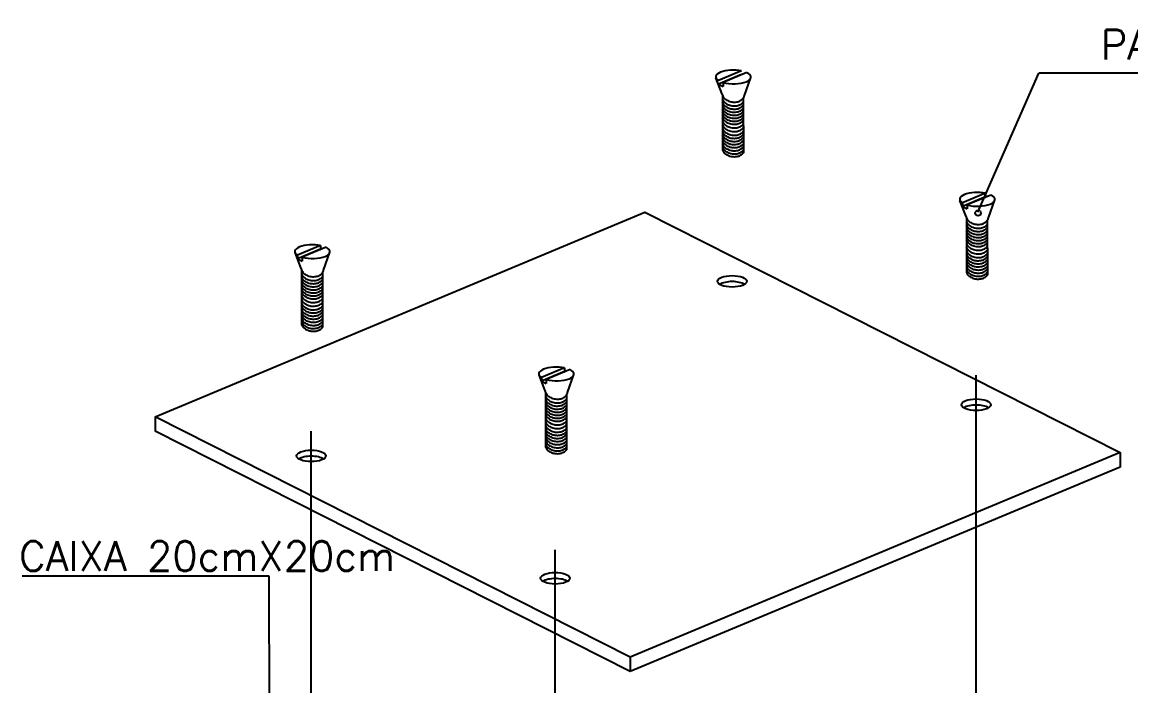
# Model space of a CAD drawing. Header units: millimetres. Extents: x -182 to 147, y -1396 to 58.
# Drawn here: x 8.69 to 14.05, y -15.73 to -12.52 of the extents above; entities that cross this region are included whole.
import ezdxf
from ezdxf.enums import TextEntityAlignment as Align

# ---------------------------------------------------------------- set-up
doc = ezdxf.new("R2010")
doc.units = ezdxf.units.MM
doc.header["$LTSCALE"] = 10
doc.header["$MEASUREMENT"] = 0
doc.linetypes.add('DASHDOT2', pattern=[0.5, 0.25, -0.125, 0, -0.125])
for name, color, linetype in [('CHAM', 1, 'Continuous'), ('TAC_LINHA02', 2, 'Continuous'), ('TEXTO-3', 2, 'Continuous')]:
    doc.layers.add(name, color=color, linetype=linetype)
doc.styles.add('80', font='romans.shx', dxfattribs={"height": 0.2})
doc.styles.add('TECHNIC', font='technic_.ttf')
doc.dimstyles.new('SETA1-5', dxfattribs={"dimscale": 0.05, "dimtxt": 0.2, "dimasz": 0.15, "dimexe": 0.1, "dimexo": 0.1, "dimgap": 0.1, "dimtad": 1, "dimlfac": -1, "dimrnd": 0.01, "dimzin": 4, "dimdsep": 46, "dimtxsty": 'TECHNIC', "dimblk": 'NONE', "dimcen": 0.1, "dimclrd": 8, "dimclre": 8, "dimclrt": 2, "dimadec": 3, "dimazin": 1, "dimtfac": 1, "dimtix": 1, "dimtmove": 2, "dimatfit": 3, "dimfxl": 0, "dimtolj": 1, "dimtzin": 12, "dimarcsym": 0})

# ---------------------------------------------------------------- blocks, each defined once
blk = doc.blocks.new('_NONE')

msp = doc.modelspace()

# ---------------------------------------------------------------- linework, layer by layer
at = {"color": 8, "lineweight": -3}
for p, q in [((12.171, -12.7596), (12.0588, -12.8064)), ((12.0766, -12.8713), (12.047, -12.7937)), ((12.171, -12.7767), (12.0588, -12.8235)), ((12.1972, -12.768), (12.082, -12.8161)), ((12.082, -12.8161), (12.082, -12.8353)), ((12.185, -12.8787), (12.2161, -12.7908)), ((12.0588, -12.8235), (12.082, -12.8353)), ((12.0783, -12.8777), (12.0784, -13.1423)), ((12.1796, -12.8918), (12.1797, -13.1558)), ((13.3512, -13.3516), (13.239, -13.3985)), ((13.3512, -13.3516), (13.3512, -13.3687)), ((13.2568, -13.4634), (13.2272, -13.3858)), ((13.3512, -13.3687), (13.239, -13.4155)), ((13.239, -13.3985), (13.239, -13.4155)), ((13.3775, -13.3601), (13.2622, -13.4082)), ((13.3512, -13.3687), (13.3537, -13.37)), ((13.3652, -13.4708), (13.3963, -13.3828)), ((13.239, -13.4155), (13.2622, -13.4273)), ((13.2622, -13.4082), (13.2622, -13.4273)), ((13.2585, -13.4698), (13.2587, -13.7344)), ((13.3598, -13.4838), (13.3599, -13.7478)), ((10.135, -13.6046), (10.0227, -13.6514)), ((10.1612, -13.613), (10.046, -13.6611)), ((10.135, -13.6046), (10.135, -13.6216)), ((10.0406, -13.7163), (10.011, -13.6387)), ((10.135, -13.6216), (10.0227, -13.6685)), ((10.0227, -13.6514), (10.0227, -13.6685)), ((10.0227, -13.6685), (10.046, -13.6803)), ((10.046, -13.6611), (10.046, -13.6803)), ((10.135, -13.6216), (10.1375, -13.6229)), ((10.149, -13.7237), (10.1801, -13.6358)), ((10.0423, -13.7227), (10.0424, -13.9873)), ((10.1435, -13.7367), (10.1437, -14.0007)), ((11.3152, -14.1966), (11.203, -14.2434)), ((11.3414, -14.205), (11.2262, -14.2531)), ((11.3152, -14.1966), (11.3152, -14.2137)), ((11.2208, -14.3083), (11.1912, -14.2308)), ((11.3152, -14.2137), (11.203, -14.2605)), ((11.203, -14.2434), (11.203, -14.2605)), ((11.203, -14.2605), (11.2262, -14.2723)), ((11.2262, -14.2531), (11.2262, -14.2723)), ((11.3152, -14.2137), (11.3177, -14.215)), ((11.3292, -14.3157), (11.3603, -14.2278)), ((11.2225, -14.3148), (11.2226, -14.5794)), ((11.3238, -14.3288), (11.3239, -14.5928))]:
    msp.add_line(p, q, dxfattribs=at)
at = {"color": 2, "lineweight": -3}
for p, q in [((11.6325, -15.6658), (9.3338, -14.5026)), ((14.0025, -14.6064), (14.0025, -14.6762)), ((14.0025, -14.6762), (11.6325, -15.6658))]:
    msp.add_line(p, q, dxfattribs=at)
at = {"color": 8, "lineweight": -3}
for points in [[(12.0766, -12.8713, 0.060287), (12.0783, -12.8777, 0.106447), (12.0883, -12.8926, 0.08434), (12.1041, -12.9034, 0.073409), (12.1255, -12.9097, 0.073409), (12.1478, -12.9095, 0.08434), (12.1659, -12.9034, 0.106447), (12.1796, -12.8918, 0.129957), (12.185, -12.8787, 0.004403), (12.1851, -12.8782, 0.106447)], [(12.078, -12.8965, 0.106447), (12.088, -12.9114, 0.08434), (12.1038, -12.9221, 0.073409), (12.1252, -12.9284, 0.073409), (12.1475, -12.9282, 0.08434), (12.1656, -12.9221, 0.106447), (12.1793, -12.9105, 0.004619), (12.1796, -12.9101, 0.004403)], [(12.078, -12.9115, 0.106447), (12.088, -12.9264, 0.08434), (12.1038, -12.9372, 0.073409), (12.1252, -12.9434, 0.073409), (12.1475, -12.9432, 0.08434), (12.1656, -12.9371, 0.106447), (12.1793, -12.9255, 0.004845), (12.1796, -12.9251, 0.004403)], [(12.078, -12.9265, 0.106447), (12.088, -12.9414, 0.08434), (12.1038, -12.9522, 0.073409), (12.1252, -12.9585, 0.073409), (12.1475, -12.9583, 0.08434), (12.1656, -12.9522, 0.106447), (12.1793, -12.9406, 0.00507), (12.1796, -12.9401, 0.004403)], [(12.078, -12.9416, 0.106447), (12.088, -12.9565, 0.08434), (12.1038, -12.9673, 0.073409), (12.1252, -12.9735, 0.073409), (12.1475, -12.9733, 0.08434), (12.1656, -12.9672, 0.106447), (12.1793, -12.9556, 0.005297), (12.1796, -12.9551, 0.004403)], [(12.078, -12.9561, 0.106447), (12.088, -12.971, 0.08434), (12.1038, -12.9818, 0.073409), (12.1252, -12.9881, 0.073409), (12.1475, -12.9879, 0.08434), (12.1656, -12.9818, 0.106447), (12.1793, -12.9701, 0.004961), (12.1796, -12.9697, 0.004403)], [(12.078, -12.9708, 0.106447), (12.088, -12.9857, 0.08434), (12.1038, -12.9965, 0.073409), (12.1252, -13.0027, 0.073409), (12.1475, -13.0025, 0.08434), (12.1656, -12.9964, 0.106447), (12.1793, -12.9848, 0.005226), (12.1796, -12.9843, 0.004403)], [(12.0779, -13.0203, 0.106447), (12.088, -13.0352, 0.08434), (12.1037, -13.046, 0.073409), (12.1251, -13.0522, 0.073409), (12.1474, -13.052, 0.08434), (12.1656, -13.046, 0.106447), (12.1792, -13.0343, 0.006325), (12.1797, -13.0338, 0.004403)], [(12.078, -12.985, 0.106447), (12.088, -12.9998, 0.08434), (12.1038, -13.0106, 0.073409), (12.1252, -13.0169, 0.073409), (12.1475, -13.0167, 0.08434), (12.1656, -13.0106, 0.106447), (12.1793, -12.999, 0.00513), (12.1796, -12.9985, 0.004403)], [(12.0782, -13.0026, 0.106447), (12.0882, -13.0175, 0.08434), (12.104, -13.0283, 0.073409), (12.1254, -13.0345, 0.073409), (12.1477, -13.0343, 0.08434), (12.1658, -13.0282, 0.106447), (12.1795, -13.0166, 0.00262), (12.1796, -13.0164, 0.004403)], [(12.078, -13.068, 0.106447), (12.088, -13.0829, 0.08434), (12.1038, -13.0937, 0.073409), (12.1252, -13.0999, 0.073409), (12.1475, -13.0997, 0.08434), (12.1656, -13.0936, 0.106447), (12.1792, -13.082, 0.006506), (12.1797, -13.0814, 0.004403)], [(12.0781, -13.038, 0.106447), (12.0881, -13.0529, 0.08434), (12.1039, -13.0636, 0.073409), (12.1253, -13.0699, 0.073409), (12.1476, -13.0697, 0.08434), (12.1657, -13.0636, 0.106447), (12.1794, -13.052, 0.003798), (12.1797, -13.0516, 0.004403)], [(12.0781, -13.0532, 0.106447), (12.0881, -13.0681, 0.08434), (12.1039, -13.0789, 0.073409), (12.1253, -13.0852, 0.073409), (12.1476, -13.085, 0.08434), (12.1657, -13.0789, 0.106447), (12.1794, -13.0672, 0.004469), (12.1797, -13.0669, 0.004403)], [(12.0781, -13.0829, 0.106447), (12.0881, -13.0978, 0.08434), (12.1039, -13.1086, 0.073409), (12.1253, -13.1148, 0.073409), (12.1476, -13.1146, 0.08434), (12.1657, -13.1085, 0.106447), (12.1794, -13.0969, 0.004015), (12.1797, -13.0965, 0.004403)], [(12.0782, -13.1284, 0.106447), (12.0882, -13.1432, 0.08434), (12.104, -13.154, 0.073409), (12.1254, -13.1603, 0.073409), (12.1477, -13.1601, 0.08434), (12.1658, -13.154, 0.106447), (12.1795, -13.1424, 0.003756), (12.1797, -13.142, 0.004403)], [(12.0783, -13.1133, 0.106447), (12.0883, -13.1282, 0.08434), (12.1041, -13.1389, 0.073409), (12.1255, -13.1452, 0.073409), (12.1478, -13.145, 0.08434), (12.1659, -13.1389, 0.106447), (12.1796, -13.1273, 0.001865), (12.1797, -13.1271, 0.004403)], [(12.0784, -13.0982, 0.000012), (12.0784, -13.0982, 0.106447), (12.0884, -13.1131, 0.08434), (12.1042, -13.1239, 0.073409), (12.1256, -13.1301, 0.073409), (12.1479, -13.1299, 0.08434), (12.166, -13.1238, 0.106447), (12.1797, -13.1122, 0.129957)], [(12.0783, -13.1419, 0.106447), (12.0883, -13.1568, 0.08434), (12.1041, -13.1676, 0.073409), (12.1255, -13.1739, 0.073409), (12.1478, -13.1737, 0.08434), (12.1659, -13.1676, 0.106447), (12.1796, -13.156, 0.00232), (12.1797, -13.1558, 0.004403)], [(13.2568, -13.4634, 0.060287), (13.2585, -13.4698, 0.106447), (13.2685, -13.4847, 0.08434), (13.2843, -13.4955, 0.073409), (13.3057, -13.5017, 0.073409), (13.328, -13.5015, 0.08434), (13.3461, -13.4954, 0.106447), (13.3598, -13.4838, 0.129957), (13.3652, -13.4708, 0.004403), (13.3653, -13.4703, 0.106447)], [(13.2582, -13.4885, 0.106447), (13.2682, -13.5034, 0.08434), (13.284, -13.5142, 0.073409), (13.3054, -13.5204, 0.073409), (13.3277, -13.5202, 0.08434), (13.3458, -13.5141, 0.106447), (13.3595, -13.5025, 0.004619), (13.3598, -13.5021, 0.004403)], [(13.2582, -13.5035, 0.106447), (13.2682, -13.5184, 0.08434), (13.284, -13.5292, 0.073409), (13.3054, -13.5355, 0.073409), (13.3277, -13.5353, 0.08434), (13.3458, -13.5292, 0.106447), (13.3595, -13.5175, 0.004845), (13.3598, -13.5171, 0.004403)], [(13.2582, -13.5186, 0.106447), (13.2682, -13.5335, 0.08434), (13.284, -13.5442, 0.073409), (13.3054, -13.5505, 0.073409), (13.3277, -13.5503, 0.08434), (13.3458, -13.5442, 0.106447), (13.3595, -13.5326, 0.00507), (13.3598, -13.5321, 0.004403)], [(13.2582, -13.5336, 0.106447), (13.2682, -13.5485, 0.08434), (13.284, -13.5593, 0.073409), (13.3054, -13.5655, 0.073409), (13.3277, -13.5653, 0.08434), (13.3458, -13.5592, 0.106447), (13.3595, -13.5476, 0.005297), (13.3598, -13.5472, 0.004403)], [(13.2582, -13.5482, 0.106447), (13.2682, -13.5631, 0.08434), (13.284, -13.5738, 0.073409), (13.3054, -13.5801, 0.073409), (13.3277, -13.5799, 0.08434), (13.3458, -13.5738, 0.106447), (13.3595, -13.5622, 0.004961), (13.3598, -13.5617, 0.004403)], [(13.2582, -13.5628, 0.106447), (13.2682, -13.5777, 0.08434), (13.284, -13.5885, 0.073409), (13.3054, -13.5947, 0.073409), (13.3277, -13.5945, 0.08434), (13.3458, -13.5885, 0.106447), (13.3595, -13.5768, 0.005226), (13.3598, -13.5764, 0.004403)], [(13.2582, -13.577, 0.106447), (13.2682, -13.5919, 0.08434), (13.284, -13.6027, 0.073409), (13.3054, -13.6089, 0.073409), (13.3277, -13.6087, 0.08434), (13.3458, -13.6026, 0.106447), (13.3595, -13.591, 0.00513), (13.3599, -13.5905, 0.004403)], [(13.2582, -13.6124, 0.106447), (13.2682, -13.6273, 0.08434), (13.284, -13.638, 0.073409), (13.3054, -13.6443, 0.073409), (13.3277, -13.6441, 0.08434), (13.3458, -13.638, 0.106447), (13.3595, -13.6264, 0.006325), (13.3599, -13.6258, 0.004403)], [(13.2584, -13.5946, 0.106447), (13.2684, -13.6095, 0.08434), (13.2842, -13.6203, 0.073409), (13.3056, -13.6265, 0.073409), (13.3279, -13.6263, 0.08434), (13.346, -13.6203, 0.106447), (13.3597, -13.6086, 0.00262), (13.3599, -13.6084, 0.004403)], [(13.2582, -13.66, 0.106447), (13.2682, -13.6749, 0.08434), (13.284, -13.6857, 0.073409), (13.3054, -13.692, 0.073409), (13.3277, -13.6918, 0.08434), (13.3458, -13.6857, 0.106447), (13.3595, -13.674, 0.006506), (13.3599, -13.6735, 0.004403)], [(13.2583, -13.63, 0.106447), (13.2684, -13.6449, 0.08434), (13.2841, -13.6557, 0.073409), (13.3055, -13.6619, 0.073409), (13.3278, -13.6617, 0.08434), (13.346, -13.6556, 0.106447), (13.3596, -13.644, 0.003798), (13.3599, -13.6437, 0.004403)], [(13.2583, -13.6453, 0.106447), (13.2683, -13.6602, 0.08434), (13.2841, -13.6709, 0.073409), (13.3055, -13.6772, 0.073409), (13.3278, -13.677, 0.08434), (13.3459, -13.6709, 0.106447), (13.3596, -13.6593, 0.004469), (13.3599, -13.6589, 0.004403)], [(13.2584, -13.6749, 0.106447), (13.2684, -13.6898, 0.08434), (13.2842, -13.7006, 0.073409), (13.3056, -13.7068, 0.073409), (13.3278, -13.7066, 0.08434), (13.346, -13.7006, 0.106447), (13.3596, -13.6889, 0.004015), (13.3599, -13.6886, 0.004403)], [(10.0406, -13.7163, 0.060287), (10.0423, -13.7227, 0.106447), (10.0523, -13.7376, 0.08434), (10.0681, -13.7484, 0.073409), (10.0895, -13.7546, 0.073409), (10.1117, -13.7544, 0.08434), (10.1299, -13.7484, 0.106447), (10.1435, -13.7367, 0.129957), (10.149, -13.7237, 0.004403), (10.1491, -13.7232, 0.106447)], [(13.2584, -13.7204, 0.106447), (13.2684, -13.7353, 0.08434), (13.2842, -13.7461, 0.073409), (13.3056, -13.7523, 0.073409), (13.3279, -13.7521, 0.08434), (13.346, -13.746, 0.106447), (13.3597, -13.7344, 0.003756), (13.3599, -13.7341, 0.004403)], [(13.2585, -13.7053, 0.106447), (13.2685, -13.7202, 0.08434), (13.2843, -13.731, 0.073409), (13.3057, -13.7372, 0.073409), (13.328, -13.737, 0.08434), (13.3461, -13.7309, 0.106447), (13.3598, -13.7193, 0.001865), (13.3599, -13.7192, 0.004403)], [(13.2586, -13.6902, 0.000012), (13.2586, -13.6902, 0.106447), (13.2686, -13.7051, 0.08434), (13.2844, -13.7159, 0.073409), (13.3058, -13.7222, 0.073409), (13.3281, -13.7219, 0.08434), (13.3462, -13.7159, 0.106447), (13.3599, -13.7042, 0.129957)], [(10.0419, -13.7715, 0.106447), (10.052, -13.7864, 0.08434), (10.0677, -13.7972, 0.073409), (10.0891, -13.8034, 0.073409), (10.1114, -13.8032, 0.08434), (10.1296, -13.7972, 0.106447), (10.1432, -13.7855, 0.00507), (10.1436, -13.7851, 0.004403)], [(10.042, -13.7414, 0.106447), (10.052, -13.7563, 0.08434), (10.0678, -13.7671, 0.073409), (10.0892, -13.7734, 0.073409), (10.1114, -13.7732, 0.08434), (10.1296, -13.7671, 0.106447), (10.1432, -13.7555, 0.004619), (10.1436, -13.755, 0.004403)], [(10.042, -13.7565, 0.106447), (10.052, -13.7714, 0.08434), (10.0678, -13.7822, 0.073409), (10.0892, -13.7884, 0.073409), (10.1114, -13.7882, 0.08434), (10.1296, -13.7821, 0.106447), (10.1432, -13.7705, 0.004845), (10.1436, -13.7701, 0.004403)], [(13.2585, -13.734, 0.106447), (13.2685, -13.7489, 0.08434), (13.2843, -13.7597, 0.073409), (13.3057, -13.7659, 0.073409), (13.328, -13.7657, 0.08434), (13.3461, -13.7596, 0.106447), (13.3598, -13.748, 0.00232), (13.3599, -13.7478, 0.004403)], [(10.0419, -13.7866, 0.106447), (10.0519, -13.8015, 0.08434), (10.0677, -13.8122, 0.073409), (10.0891, -13.8185, 0.073409), (10.1114, -13.8183, 0.08434), (10.1296, -13.8122, 0.106447), (10.1432, -13.8006, 0.005297), (10.1436, -13.8001, 0.004403)], [(10.042, -13.8011, 0.106447), (10.052, -13.816, 0.08434), (10.0678, -13.8268, 0.073409), (10.0892, -13.833, 0.073409), (10.1115, -13.8328, 0.08434), (10.1296, -13.8268, 0.106447), (10.1433, -13.8151, 0.004961), (10.1436, -13.8147, 0.004403)], [(10.042, -13.8158, 0.106447), (10.052, -13.8307, 0.08434), (10.0678, -13.8414, 0.073409), (10.0892, -13.8477, 0.073409), (10.1115, -13.8475, 0.08434), (10.1296, -13.8414, 0.106447), (10.1432, -13.8298, 0.005226), (10.1436, -13.8293, 0.004403)], [(10.042, -13.8299, 0.106447), (10.052, -13.8448, 0.08434), (10.0678, -13.8556, 0.073409), (10.0892, -13.8619, 0.073409), (10.1115, -13.8617, 0.08434), (10.1296, -13.8556, 0.106447), (10.1433, -13.8439, 0.00513), (10.1436, -13.8435, 0.004403)], [(10.0419, -13.8653, 0.106447), (10.0519, -13.8802, 0.08434), (10.0677, -13.891, 0.073409), (10.0891, -13.8972, 0.073409), (10.1114, -13.897, 0.08434), (10.1295, -13.8909, 0.106447), (10.1432, -13.8793, 0.006325), (10.1436, -13.8788, 0.004403)], [(10.0421, -13.883, 0.106447), (10.0521, -13.8978, 0.08434), (10.0679, -13.9086, 0.073409), (10.0893, -13.9149, 0.073409), (10.1116, -13.9147, 0.08434), (10.1297, -13.9086, 0.106447), (10.1434, -13.897, 0.003798), (10.1436, -13.8966, 0.004403)], [(10.0422, -13.8476, 0.106447), (10.0522, -13.8625, 0.08434), (10.068, -13.8732, 0.073409), (10.0894, -13.8795, 0.073409), (10.1116, -13.8793, 0.08434), (10.1298, -13.8732, 0.106447), (10.1434, -13.8616, 0.00262), (10.1436, -13.8614, 0.004403)], [(10.0419, -13.913, 0.106447), (10.0519, -13.9279, 0.08434), (10.0677, -13.9387, 0.073409), (10.0891, -13.9449, 0.073409), (10.1114, -13.9447, 0.08434), (10.1295, -13.9386, 0.106447), (10.1432, -13.927, 0.006506), (10.1437, -13.9264, 0.004403)], [(10.0421, -13.8982, 0.106447), (10.0521, -13.9131, 0.08434), (10.0679, -13.9239, 0.073409), (10.0893, -13.9301, 0.073409), (10.1115, -13.9299, 0.08434), (10.1297, -13.9239, 0.106447), (10.1433, -13.9122, 0.004469), (10.1436, -13.9118, 0.004403)], [(10.0421, -13.9279, 0.106447), (10.0521, -13.9428, 0.08434), (10.0679, -13.9535, 0.073409), (10.0893, -13.9598, 0.073409), (10.1116, -13.9596, 0.08434), (10.1297, -13.9535, 0.106447), (10.1434, -13.9419, 0.004015), (10.1437, -13.9415, 0.004403)], [(10.0424, -13.9432, 0.000012), (10.0424, -13.9432, 0.106447), (10.0524, -13.9581, 0.08434), (10.0682, -13.9689, 0.073409), (10.0896, -13.9751, 0.073409), (10.1119, -13.9749, 0.08434), (10.13, -13.9688, 0.106447), (10.1437, -13.9572, 0.129957)], [(10.0422, -13.9733, 0.106447), (10.0522, -13.9882, 0.08434), (10.068, -13.999, 0.073409), (10.0893, -14.0053, 0.073409), (10.1116, -14.0051, 0.08434), (10.1298, -13.999, 0.106447), (10.1434, -13.9873, 0.003756), (10.1437, -13.987, 0.004403)], [(10.0423, -13.9583, 0.106447), (10.0523, -13.9732, 0.08434), (10.0681, -13.9839, 0.073409), (10.0895, -13.9902, 0.073409), (10.1118, -13.99, 0.08434), (10.1299, -13.9839, 0.106447), (10.1436, -13.9723, 0.001865), (10.1437, -13.9721, 0.004403)], [(10.0423, -13.9869, 0.106447), (10.0523, -14.0018, 0.08434), (10.0681, -14.0126, 0.073409), (10.0895, -14.0189, 0.073409), (10.1117, -14.0186, 0.08434), (10.1299, -14.0126, 0.106447), (10.1435, -14.0009, 0.00232), (10.1437, -14.0007, 0.004403)], [(11.2208, -14.3083, 0.060287), (11.2225, -14.3148, 0.106447), (11.2325, -14.3297, 0.08434), (11.2483, -14.3404, 0.073409), (11.2697, -14.3467, 0.073409), (11.292, -14.3465, 0.08434), (11.3101, -14.3404, 0.106447), (11.3238, -14.3288, 0.129957), (11.3292, -14.3157, 0.004403), (11.3293, -14.3153, 0.106447)], [(11.2222, -14.3335, 0.106447), (11.2322, -14.3484, 0.08434), (11.248, -14.3592, 0.073409), (11.2694, -14.3654, 0.073409), (11.2917, -14.3652, 0.08434), (11.3098, -14.3591, 0.106447), (11.3235, -14.3475, 0.004619), (11.3238, -14.3471, 0.004403)], [(11.2222, -14.3485, 0.106447), (11.2322, -14.3634, 0.08434), (11.248, -14.3742, 0.073409), (11.2694, -14.3804, 0.073409), (11.2917, -14.3802, 0.08434), (11.3098, -14.3742, 0.106447), (11.3235, -14.3625, 0.004845), (11.3238, -14.3621, 0.004403)], [(11.2222, -14.3636, 0.106447), (11.2322, -14.3785, 0.08434), (11.248, -14.3892, 0.073409), (11.2694, -14.3955, 0.073409), (11.2917, -14.3953, 0.08434), (11.3098, -14.3892, 0.106447), (11.3235, -14.3776, 0.00507), (11.3238, -14.3771, 0.004403)], [(11.2222, -14.3786, 0.106447), (11.2322, -14.3935, 0.08434), (11.248, -14.4043, 0.073409), (11.2694, -14.4105, 0.073409), (11.2917, -14.4103, 0.08434), (11.3098, -14.4042, 0.106447), (11.3234, -14.3926, 0.005297), (11.3238, -14.3921, 0.004403)], [(11.2222, -14.3932, 0.106447), (11.2322, -14.4081, 0.08434), (11.248, -14.4188, 0.073409), (11.2694, -14.4251, 0.073409), (11.2917, -14.4249, 0.08434), (11.3098, -14.4188, 0.106447), (11.3235, -14.4072, 0.004961), (11.3238, -14.4067, 0.004403)], [(11.2222, -14.4078, 0.106447), (11.2322, -14.4227, 0.08434), (11.248, -14.4335, 0.073409), (11.2694, -14.4397, 0.073409), (11.2917, -14.4395, 0.08434), (11.3098, -14.4334, 0.106447), (11.3235, -14.4218, 0.005226), (11.3238, -14.4214, 0.004403)], [(11.2222, -14.422, 0.106447), (11.2322, -14.4369, 0.08434), (11.248, -14.4476, 0.073409), (11.2694, -14.4539, 0.073409), (11.2917, -14.4537, 0.08434), (11.3098, -14.4476, 0.106447), (11.3235, -14.436, 0.00513), (11.3238, -14.4355, 0.004403)], [(11.2221, -14.4573, 0.106447), (11.2321, -14.4722, 0.08434), (11.2479, -14.483, 0.073409), (11.2693, -14.4893, 0.073409), (11.2916, -14.4891, 0.08434), (11.3098, -14.483, 0.106447), (11.3234, -14.4714, 0.006325), (11.3238, -14.4708, 0.004403)], [(11.2223, -14.475, 0.106447), (11.2323, -14.4899, 0.08434), (11.2481, -14.5007, 0.073409), (11.2695, -14.5069, 0.073409), (11.2918, -14.5067, 0.08434), (11.3099, -14.5006, 0.106447), (11.3236, -14.489, 0.003798), (11.3239, -14.4887, 0.004403)], [(11.2224, -14.4396, 0.106447), (11.2324, -14.4545, 0.08434), (11.2482, -14.4653, 0.073409), (11.2696, -14.4715, 0.073409), (11.2919, -14.4713, 0.08434), (11.31, -14.4652, 0.106447), (11.3237, -14.4536, 0.00262), (11.3238, -14.4534, 0.004403)], [(11.2222, -14.505, 0.106447), (11.2322, -14.5199, 0.08434), (11.248, -14.5307, 0.073409), (11.2694, -14.5369, 0.073409), (11.2916, -14.5367, 0.08434), (11.3098, -14.5307, 0.106447), (11.3234, -14.519, 0.006506), (11.3239, -14.5185, 0.004403)], [(11.2223, -14.4903, 0.106447), (11.2323, -14.5052, 0.08434), (11.2481, -14.5159, 0.073409), (11.2695, -14.5222, 0.073409), (11.2918, -14.522, 0.08434), (11.3099, -14.5159, 0.106447), (11.3236, -14.5043, 0.004469), (11.3239, -14.5039, 0.004403)], [(11.2223, -14.5199, 0.106447), (11.2323, -14.5348, 0.08434), (11.2481, -14.5456, 0.073409), (11.2695, -14.5518, 0.073409), (11.2918, -14.5516, 0.08434), (11.3099, -14.5455, 0.106447), (11.3236, -14.5339, 0.004015), (11.3239, -14.5336, 0.004403)], [(11.2224, -14.5654, 0.106447), (11.2324, -14.5803, 0.08434), (11.2482, -14.591, 0.073409), (11.2696, -14.5973, 0.073409), (11.2919, -14.5971, 0.08434), (11.31, -14.591, 0.106447), (11.3237, -14.5794, 0.003756), (11.3239, -14.5791, 0.004403)], [(11.2225, -14.5503, 0.106447), (11.2325, -14.5652, 0.08434), (11.2483, -14.576, 0.073409), (11.2697, -14.5822, 0.073409), (11.292, -14.582, 0.08434), (11.3101, -14.5759, 0.106447), (11.3238, -14.5643, 0.001865), (11.3239, -14.5641, 0.004403)], [(11.2225, -14.579, 0.106447), (11.2325, -14.5939, 0.08434), (11.2483, -14.6046, 0.073409), (11.2697, -14.6109, 0.073409), (11.292, -14.6107, 0.08434), (11.3101, -14.6046, 0.106447), (11.3238, -14.593, 0.00232), (11.3239, -14.5928, 0.004403)], [(11.2226, -14.5352, 0.000012), (11.2226, -14.5352, 0.106447), (11.2326, -14.5501, 0.08434), (11.2484, -14.5609, 0.073409), (11.2698, -14.5671, 0.073409), (11.2921, -14.5669, 0.08434), (11.3102, -14.5608, 0.106447), (11.3239, -14.5492, 0.129957)]]:
    msp.add_lwpolyline(points, format="xyb", dxfattribs=at)
at = {"color": 2, "lineweight": -3}
msp.add_lwpolyline([(9.3338, -14.4328), (11.7038, -13.4432), (14.0025, -14.6064), (11.6325, -15.5959)], close=True, dxfattribs=at)
at = {"color": 3, "lineweight": -3}
msp.add_lwpolyline([(9.3338, -14.4328), (9.3338, -14.5026)], dxfattribs=at)
at = {"linetype": 'Continuous', "lineweight": -3}
msp.add_circle((13.315, -13.4473), 0.0134, dxfattribs=at)
at = {"color": 8, "lineweight": -3}
for centre, major_axis, start_param, end_param in [((12.1312, -12.789), (-0.085, 0), 4.225129, 6.835281), ((12.1312, -12.789), (-0.085, 0), 7.237861, 10.105735), ((13.3114, -13.381), (-0.085, 0), 4.225129, 6.835281), ((13.3114, -13.381), (-0.085, 0), 7.237861, 10.105735), ((10.0951, -13.634), (-0.085, 0), 4.225129, 6.835281), ((10.0951, -13.634), (-0.085, 0), 7.237861, 10.105735), ((11.2754, -14.226), (-0.085, 0), 4.225129, 6.835281), ((11.2754, -14.226), (-0.085, 0), 7.237861, 10.105735), ((11.2697, -15.2438), (-0.0709, 0), 3.698348, 5.72643)]:
    msp.add_ellipse(centre, major_axis=major_axis, ratio=0.391303, start_param=start_param, end_param=end_param, dxfattribs=at)
at = {"color": 2, "lineweight": -3}
for centre in [(12.1255, -13.7775), (13.3057, -14.3747), (10.0895, -14.6225), (11.2697, -15.2145)]:
    msp.add_ellipse(centre, major_axis=(-0.0709, 0), ratio=0.391303, dxfattribs=at)
at = {"color": 1, "lineweight": -3}
for centre in [(12.1255, -13.8068), (13.3057, -14.404), (10.0895, -14.6518)]:
    msp.add_ellipse(centre, major_axis=(-0.0709, 0), ratio=0.391303, start_param=3.698348, end_param=5.72643, dxfattribs=at)
at = {"layer": 'CHAM', "lineweight": -3}
for p, q in [((16.8126, -12.7699), (13.6087, -12.7699)), ((9.8867, -15.2049), (8.6912, -15.2049))]:
    msp.add_line(p, q, dxfattribs=at)
at = {"layer": 'CHAM', "linetype": 'DASHDOT2', "lineweight": -3}
for p, q in [((13.3057, -16.7316), (13.3057, -13.7659)), ((10.0895, -17.0029), (10.0895, -14.0189)), ((11.2697, -17.5763), (11.2697, -14.6109))]:
    msp.add_line(p, q, dxfattribs=at)
at = {"layer": 'TAC_LINHA02', "lineweight": -3}
msp.add_lwpolyline([(11.6325, -15.5959), (11.6325, -15.6658)], dxfattribs=at)

# ---------------------------------------------------------------- texts
at = {"layer": 'TEXTO-3', "lineweight": -3, "style": '80'}
msp.add_text('PARAFUSO DE FIXAÇÃO', height=0.142868, dxfattribs=at).set_placement((13.9088, -12.6325), align=Align.MIDDLE_LEFT)
msp.add_text('CAIXA 20cmX20cm', height=0.142868, dxfattribs=at).set_placement((8.6768, -15.1785))

# ---------------------------------------------------------------- leaders
at = {"layer": 'CHAM', "lineweight": -3}
for points in [[(13.3143, -13.4432), (13.6087, -12.7699)], [(9.8871, -16.8399), (9.8867, -15.2049)]]:
    msp.add_leader(points, dimstyle='SETA1-5', override={"dimtad": 0, "dimclrd": 10}, dxfattribs=at)

doc.saveas('drawing.dxf')
